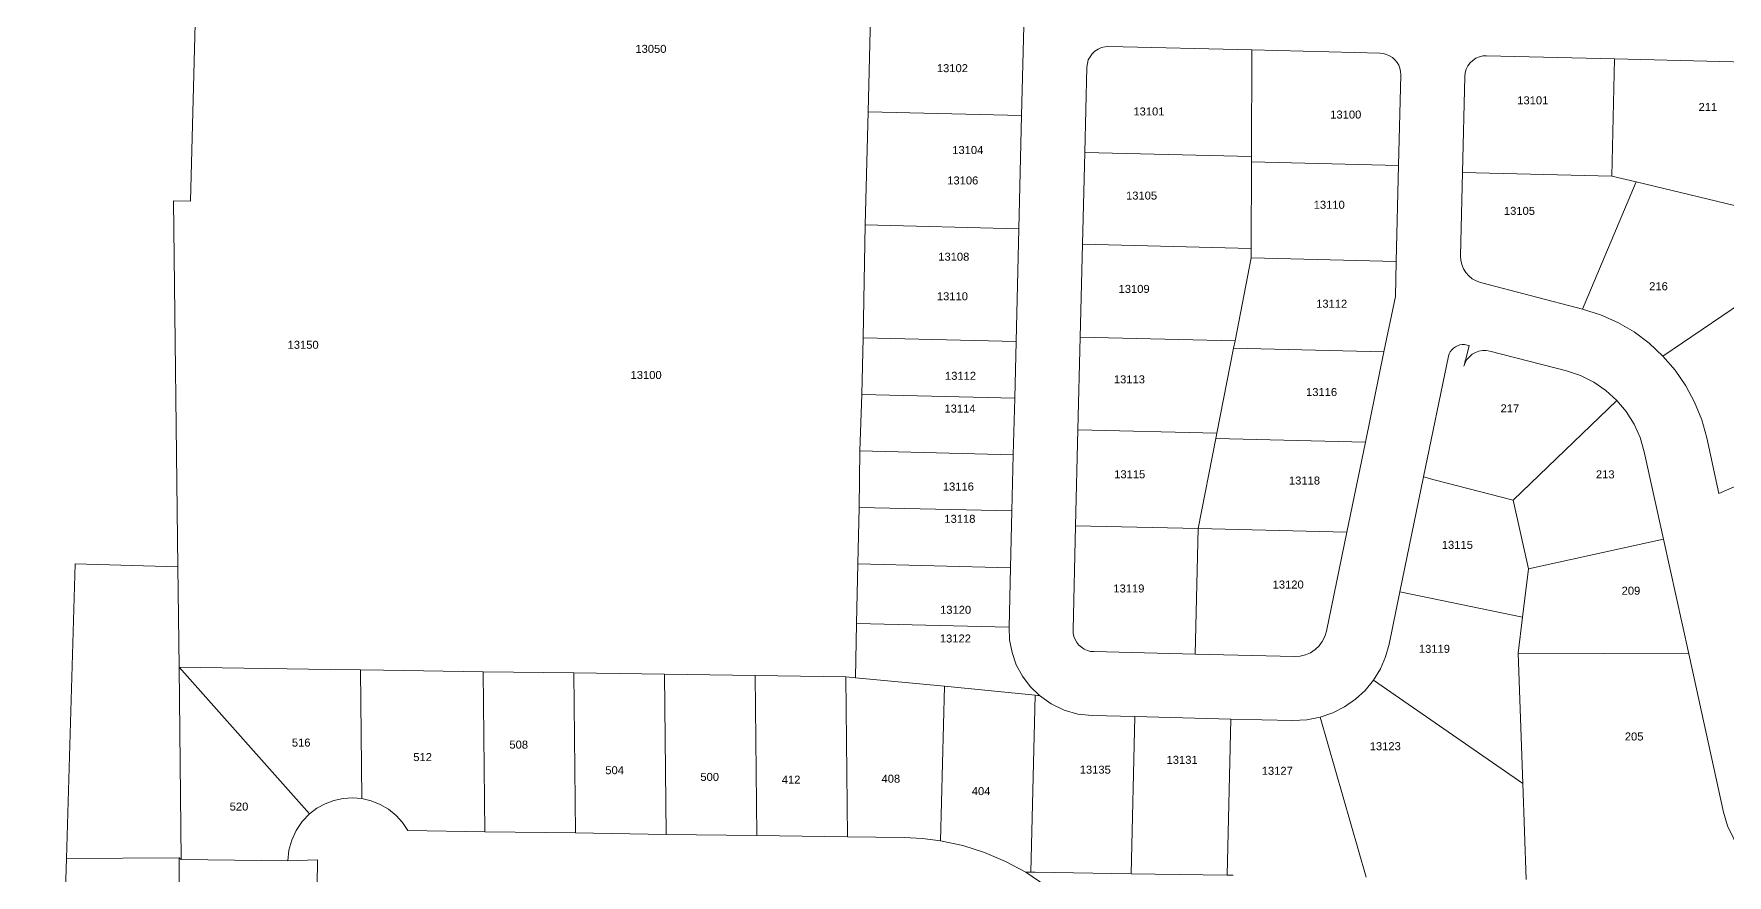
# Model space of a CAD drawing. Header units: feet. Extents: x 865220 to 2822444, y -2240498 to 975731.
# Drawn here: x 2809466 to 2811053, y 972124 to 972913 of the extents above; entities that cross this region are included whole.
import ezdxf
from ezdxf.enums import TextEntityAlignment as Align

# ---------------------------------------------------------------- set-up
doc = ezdxf.new("R2010")
doc.units = ezdxf.units.FT
doc.header["$LTSCALE"] = 0.015
doc.header["$MEASUREMENT"] = 0
doc.layers.add('Dakota County Addresses', color=7, linetype='Continuous')
doc.layers.add('Dakota County Parcels', color=7, linetype='Continuous')
doc.styles.add('Dimensions 100', font='arial.ttf')

# ---------------------------------------------------------------- blocks, each defined once
blk = doc.blocks.new('ACMAP_ANN_TEMPLATE_Dakota County Addresses')
at = {"layer": 'Dakota County Addresses', "style": 'Dimensions 100'}
blk.add_attdef('DakotaCountyAddress', text='', height=50, dxfattribs=at).set_placement((0, 0), align=Align.CENTER)

msp = doc.modelspace()

# ---------------------------------------------------------------- linework, layer by layer
at = {"layer": 'Dakota County Parcels', "lineweight": 5}
for p, q in [((2809612.5, 972755.9), (2809617.9, 972966)), ((2810247.4, 972839.7), (2810249.9, 972941.8)), ((2810391.4, 972836.2), (2810393.8, 972932.3)), ((2810473.1, 972901.1), (2810607.3, 972897.8)), ((2810606.9, 972797.8), (2810607.3, 972897.8)), ((2810607.3, 972897.8), (2810727.3, 972894.8)), ((2810827.2, 972892.4), (2810947.2, 972889.4)), ((2810944.5, 972779.5), (2810947.2, 972889.4)), ((2810947.2, 972889.4), (2811083.1, 972886.1)), ((2810450.6, 972801.6), (2810452.6, 972881.6)), ((2810744.7, 972789.4), (2810746.8, 972874.4)), ((2810804.6, 972782.9), (2810806.8, 972872.9)), ((2810244.8, 972733.8), (2810247.4, 972839.7)), ((2810247.4, 972839.7), (2810391.4, 972836.2)), ((2810388.8, 972730.2), (2810391.4, 972836.2)), ((2810448.5, 972715.6), (2810450.6, 972801.6)), ((2810450.6, 972801.6), (2810606.9, 972797.8)), ((2810606.6, 972711.7), (2810606.9, 972792.8)), ((2810606.9, 972792.8), (2810606.9, 972797.8)), ((2810606.9, 972792.8), (2810744.7, 972789.4)), ((2810742.5, 972699.4), (2810744.7, 972789.4)), ((2810802.6, 972704.9), (2810804.6, 972782.9)), ((2810804.6, 972782.9), (2810944.5, 972779.5)), ((2810917.2, 972654.9), (2810967.4, 972774)), ((2810944.5, 972779.5), (2810967.4, 972774)), ((2810967.4, 972774), (2811084.1, 972746.1)), ((2809596.4, 972756.4), (2809612.5, 972755.9)), ((2809600.5, 972413.2), (2809596.4, 972756.4)), ((2810242.8, 972627.8), (2810244.8, 972733.8)), ((2810244.8, 972733.8), (2810388.8, 972730.2)), ((2810386.2, 972624.3), (2810388.8, 972730.2)), ((2810446.4, 972628.6), (2810448.5, 972715.6)), ((2810448.5, 972715.6), (2810606.6, 972711.7)), ((2810606.6, 972702.8), (2810606.6, 972711.7)), ((2810591.4, 972625.1), (2810606.6, 972702.8)), ((2810606.6, 972702.8), (2810742.5, 972699.4)), ((2810741.7, 972666.6), (2810742.5, 972699.4)), ((2810821.5, 972679.8), (2810917.2, 972654.9)), ((2810731, 972614.7), (2810741.7, 972666.6)), ((2810992.4, 972610.8), (2811084.6, 972673.2)), ((2810241.6, 972574.8), (2810242.8, 972627.8)), ((2810242.8, 972627.8), (2810386.2, 972624.3)), ((2810384.9, 972571.3), (2810386.2, 972624.3)), ((2810444.2, 972541.7), (2810446.4, 972628.6)), ((2810446.4, 972628.6), (2810591.4, 972625.1)), ((2810574.5, 972538.5), (2810590, 972618.2)), ((2810590, 972618.2), (2810591.4, 972625.1)), ((2810590, 972618.2), (2810731, 972614.7)), ((2810807.7, 972607.8), (2810811, 972620.6)), ((2810808.9, 972621.1), (2810811, 972620.6)), ((2810830.3, 972615.5), (2810902.1, 972596.8)), ((2810713.6, 972530.1), (2810731, 972614.7)), ((2810768.1, 972497.4), (2810791.4, 972610.7)), ((2810805.9, 972601.2), (2810806.4, 972602.9)), ((2810806.4, 972602.9), (2810806.8, 972604.6)), ((2810806.8, 972604.6), (2810807.2, 972606.2)), ((2810807.2, 972606.2), (2810807.7, 972607.8)), ((2810239.6, 972521.8), (2810241.6, 972574.8)), ((2810241.6, 972574.8), (2810384.9, 972571.3)), ((2810383.6, 972518.3), (2810384.9, 972571.3)), ((2810852.2, 972475.5), (2810949.2, 972569.2)), ((2810442, 972451.7), (2810444.2, 972541.7)), ((2810444.2, 972541.7), (2810574.5, 972538.5)), ((2810573.5, 972533.6), (2810574.5, 972538.5)), ((2810239.2, 972468.9), (2810239.6, 972521.8)), ((2810239.6, 972521.8), (2810383.6, 972518.3)), ((2810557, 972449), (2810573.5, 972533.6)), ((2810573.5, 972533.6), (2810713.6, 972530.1)), ((2810696.2, 972445.5), (2810713.6, 972530.1)), ((2810974.9, 972521.1), (2810993, 972439)), ((2811033.5, 972534), (2811045, 972481.8)), ((2810382.3, 972465.7), (2810383.6, 972518.3)), ((2810745.9, 972389.7), (2810768.1, 972497.4)), ((2810768.1, 972497.4), (2810778.2, 972494.8)), ((2810778.2, 972494.8), (2810852.2, 972475.5)), ((2811045, 972481.8), (2811083, 972498.4)), ((2810866.4, 972411.2), (2810852.2, 972475.5)), ((2810238, 972415.9), (2810239.2, 972468.9)), ((2810239.2, 972468.9), (2810382.3, 972465.7)), ((2810381, 972412.3), (2810382.3, 972465.7)), ((2810439.6, 972354.1), (2810442, 972451.7)), ((2810442, 972451.7), (2810557, 972449)), ((2810554.1, 972331.3), (2810557, 972449)), ((2810557, 972449), (2810696.2, 972445.5)), ((2810677.1, 972352.8), (2810696.2, 972445.5)), ((2810866.4, 972411.2), (2810993, 972439)), ((2810993, 972439), (2811016.6, 972331.7)), ((2809496.1, 972139.6), (2809504.4, 972416.1)), ((2809504.4, 972416.1), (2809600.5, 972413.2)), ((2809601.7, 972318.9), (2809600.5, 972413.2)), ((2810236.7, 972360.1), (2810238, 972415.9)), ((2810238, 972415.9), (2810381, 972412.3)), ((2810379.7, 972356.7), (2810381, 972412.3)), ((2810861, 972366), (2810866.4, 972411.2)), ((2810735.8, 972340.7), (2810745.9, 972389.7)), ((2810745.9, 972389.7), (2810861, 972366)), ((2810856.9, 972332.2), (2810861, 972366)), ((2810235.6, 972309.1), (2810236.7, 972360.1)), ((2810236.7, 972360.1), (2810379.7, 972356.7)), ((2810459.1, 972333.6), (2810554.1, 972331.3)), ((2810554.1, 972331.3), (2810647.1, 972329)), ((2810856.9, 972332.2), (2811016.6, 972331.7)), ((2810861.1, 972209.9), (2810856.9, 972332.2)), ((2811016.6, 972331.7), (2811049.3, 972183)), ((2809601.7, 972318.9), (2809723.8, 972181.4)), ((2809603.7, 972138.8), (2809601.7, 972318.9)), ((2809773, 972195.8), (2809771.7, 972316.4)), ((2809886.6, 972314.8), (2809971.6, 972313.6)), ((2809888.3, 972164.8), (2809886.6, 972314.8)), ((2809971.6, 972313.6), (2810056.6, 972312.4)), ((2809973.3, 972163.6), (2809971.6, 972313.6)), ((2810056.6, 972312.4), (2810141.6, 972311.1)), ((2810058.3, 972162.3), (2810056.6, 972312.4)), ((2810141.6, 972311.1), (2810226.6, 972309.9)), ((2810143.2, 972161.1), (2810141.6, 972311.1)), ((2810226.6, 972309.9), (2810235.6, 972309.1)), ((2810228.2, 972159.9), (2810226.6, 972309.9)), ((2810235.6, 972309.1), (2810319.2, 972301.3)), ((2810315.3, 972156.1), (2810319.2, 972301.3)), ((2810319.2, 972301.3), (2810404.1, 972292.8)), ((2810721.1, 972306.9), (2810861.1, 972209.9)), ((2810404.1, 972292.8), (2810400, 972126.8)), ((2810457.6, 972273.6), (2810497.6, 972272.7)), ((2810494, 972125.4), (2810497.6, 972272.7)), ((2810497.6, 972272.7), (2810587.6, 972270.4)), ((2810584, 972124.1), (2810587.6, 972270.4)), ((2810587.6, 972270.4), (2810645.6, 972269)), ((2810671.3, 972272.1), (2810714.2, 972122.2)), ((2810864.2, 972120), (2810861.1, 972209.9)), ((2809816, 972165.8), (2809888.3, 972164.8)), ((2809888.3, 972164.8), (2809973.3, 972163.6)), ((2809973.3, 972163.6), (2810058.3, 972162.3)), ((2810058.3, 972162.3), (2810143.2, 972161.1)), ((2810143.2, 972161.1), (2810228.2, 972159.9)), ((2810228.2, 972159.9), (2810281.4, 972159.2)), ((2809465.5, 971116.8), (2809496.1, 972139.6)), ((2809496.1, 972139.6), (2809601.6, 972140.3)), ((2809601.6, 972140.3), (2809603.7, 972138.8)), ((2809602.8, 972023.9), (2809601.6, 972140.3)), ((2809603.7, 972138.8), (2809703.7, 972137.4)), ((2809703.7, 972137.4), (2809731.5, 972138.4)), ((2809730.7, 972078.4), (2809731.5, 972138.4)), ((2810400, 972126.8), (2810395.3, 972126.8)), ((2810494, 972125.4), (2810584, 972124.1)), ((2810584, 972124.1), (2810589.8, 972124))]:
    msp.add_line(p, q, dxfattribs=at)
for points in [[(2810473.1, 972901.1), (2810469.6, 972900.9), (2810466.2, 972900), (2810463, 972898.7), (2810460.1, 972896.7), (2810457.6, 972894.3), (2810455.5, 972891.5), (2810453.9, 972888.4), (2810453, 972885), (2810452.6, 972881.6)], [(2810746.8, 972874.4), (2810746.6, 972877.5), (2810746, 972880.6), (2810744.8, 972883.5), (2810743.3, 972886.2), (2810741.3, 972888.6), (2810738.9, 972890.7), (2810736.3, 972892.4), (2810733.4, 972893.7), (2810730.4, 972894.5), (2810727.3, 972894.8)], [(2810827.2, 972892.4), (2810823.8, 972892.2), (2810820.4, 972891.4), (2810817.2, 972890), (2810814.3, 972888), (2810811.8, 972885.6), (2810809.7, 972882.8), (2810808.1, 972879.7), (2810807.2, 972876.4), (2810806.8, 972872.9)], [(2810802.6, 972704.9), (2810802.9, 972700.6), (2810803.9, 972696.5), (2810805.5, 972692.6), (2810807.7, 972689.1), (2810810.5, 972685.9), (2810813.8, 972683.3), (2810817.5, 972681.2), (2810821.5, 972679.8)], [(2810992.4, 972610.8), (2810979.5, 972622.9), (2810965.4, 972633.4), (2810950.1, 972642.3), (2810934, 972649.5), (2810917.2, 972654.9)], [(2810808.9, 972621.1), (2810806.6, 972621.5), (2810804.4, 972621.5), (2810802.2, 972621.2), (2810800, 972620.5), (2810798, 972619.5), (2810796.1, 972618.2), (2810794.5, 972616.6), (2810793.2, 972614.8), (2810792.2, 972612.8), (2810791.4, 972610.7)], [(2810830.3, 972615.5), (2810826.9, 972616.1), (2810823.4, 972616.1), (2810820, 972615.4), (2810816.7, 972614.2), (2810813.7, 972612.5), (2810811.1, 972610.2), (2810808.8, 972607.5), (2810807.1, 972604.5), (2810805.9, 972601.2)], [(2811033.5, 972534), (2811028.8, 972551), (2811022.2, 972567.4), (2811013.9, 972582.9), (2811003.9, 972597.5), (2810992.4, 972610.8)], [(2810949.2, 972569.2), (2810939, 972578.5), (2810927.6, 972586.3), (2810915.2, 972592.4), (2810902.1, 972596.8)], [(2810974.9, 972521.1), (2810971.1, 972534.4), (2810965.4, 972547), (2810958.1, 972558.7), (2810949.2, 972569.2)], [(2810379.7, 972356.7), (2810380.1, 972344.6), (2810382.4, 972332.7), (2810386.4, 972321.3), (2810392.2, 972310.6), (2810399.4, 972300.9), (2810408.1, 972292.4)], [(2810439.6, 972354.1), (2810439.8, 972351), (2810440.4, 972347.9), (2810441.6, 972345), (2810443.2, 972342.3), (2810445.1, 972339.8), (2810447.5, 972337.7), (2810450.1, 972336), (2810453, 972334.7), (2810456, 972333.9), (2810459.1, 972333.6)], [(2810647.1, 972329), (2810652.3, 972329.3), (2810657.3, 972330.5), (2810662.1, 972332.6), (2810666.4, 972335.5), (2810670.2, 972339), (2810673.2, 972343.2), (2810675.6, 972347.8), (2810677.1, 972352.8)], [(2810721.1, 972306.9), (2810727.6, 972317.4), (2810732.5, 972328.8), (2810735.8, 972340.7)], [(2809601.7, 972318.9), (2809743.2, 972316.8), (2809771.7, 972316.4)], [(2809771.7, 972316.4), (2809793.2, 972316.1), (2809886.6, 972314.8)], [(2810671.3, 972272.1), (2810683, 972276.2), (2810694, 972281.8), (2810704.2, 972288.9), (2810713.3, 972297.3), (2810721.1, 972306.9)], [(2810404.1, 972292.8), (2810406.6, 972292.6), (2810408.1, 972292.4)], [(2810408.1, 972292.4), (2810419.1, 972284.6), (2810431.3, 972278.8), (2810444.2, 972275.1), (2810457.6, 972273.6)], [(2810645.6, 972269), (2810658.6, 972269.6), (2810671.3, 972272.1)], [(2809773, 972195.8), (2809764.2, 972196.5), (2809755.4, 972196), (2809746.8, 972194.1), (2809738.5, 972191), (2809730.8, 972186.8), (2809723.8, 972181.4)], [(2809816, 972165.8), (2809811, 972173.3), (2809805, 972180), (2809798, 972185.8), (2809790.2, 972190.4), (2809781.8, 972193.7), (2809773, 972195.8)], [(2809723.8, 972181.4), (2809717, 972174.2), (2809711.4, 972166), (2809707.2, 972156.9), (2809704.6, 972147.3), (2809703.7, 972137.4)], [(2811049.3, 972183), (2811053.1, 972170.2), (2811059, 972158.2), (2811066.6, 972147.3), (2811075.8, 972137.6), (2811086.5, 972129.6), (2811098.2, 972123.2), (2811110.8, 972118.9), (2811124, 972116.5), (2811131.3, 972116.1)], [(2810315.3, 972156.1), (2810298.4, 972158.3), (2810281.4, 972159.2)], [(2810395.3, 972126.8), (2810376.4, 972136.9), (2810356.7, 972145.2), (2810336.2, 972151.7), (2810315.3, 972156.1)], [(2810461.6, 972065.4), (2810447.4, 972083.1), (2810431.5, 972099.4), (2810414.1, 972114), (2810395.3, 972126.8)], [(2810494, 972125.4), (2810404, 972126.7), (2810400, 972126.8)]]:
    msp.add_lwpolyline(points, dxfattribs=at)

# ---------------------------------------------------------------- block references
at = {"layer": 'Dakota County Addresses', "lineweight": 5, "xscale": 0.15, "yscale": 0.15, "zscale": 0.15}
for p, values in [((2810043.9, 972895.1), {'DakotaCountyAddress': '13050'}), ((2810043.9, 972895.1), {'DakotaCountyAddress': '13050'}), ((2810043.9, 972895.1), {'DakotaCountyAddress': '13050'}), ((2810043.9, 972895.1), {'DakotaCountyAddress': '13050'}), ((2810043.9, 972895.1), {'DakotaCountyAddress': '13050'}), ((2810043.9, 972895.1), {'DakotaCountyAddress': '13050'}), ((2810043.9, 972895.1), {'DakotaCountyAddress': '13050'}), ((2810043.9, 972895.1), {'DakotaCountyAddress': '13050'}), ((2810043.9, 972895.1), {'DakotaCountyAddress': '13050'}), ((2810043.9, 972895.1), {'DakotaCountyAddress': '13050'}), ((2810043.9, 972895.1), {'DakotaCountyAddress': '13050'}), ((2810043.9, 972895.1), {'DakotaCountyAddress': '13050'}), ((2810043.9, 972895.1), {'DakotaCountyAddress': '13050'}), ((2810043.9, 972895.1), {'DakotaCountyAddress': '13050'}), ((2810043.9, 972895.1), {'DakotaCountyAddress': '13050'}), ((2810043.9, 972895.1), {'DakotaCountyAddress': '13050'}), ((2810043.9, 972895.1), {'DakotaCountyAddress': '13050'}), ((2810043.9, 972895.1), {'DakotaCountyAddress': '13050'}), ((2810043.9, 972895.1), {'DakotaCountyAddress': '13050'}), ((2810043.9, 972895.1), {'DakotaCountyAddress': '13050'}), ((2810043.9, 972895.1), {'DakotaCountyAddress': '13050'}), ((2810043.9, 972895.1), {'DakotaCountyAddress': '13050'}), ((2810043.9, 972895.1), {'DakotaCountyAddress': '13050'}), ((2810043.9, 972895.1), {'DakotaCountyAddress': '13050'}), ((2810043.9, 972895.1), {'DakotaCountyAddress': '13050'}), ((2810043.9, 972895.1), {'DakotaCountyAddress': '13050'}), ((2810043.9, 972895.1), {'DakotaCountyAddress': '13050'}), ((2810043.9, 972895.1), {'DakotaCountyAddress': '13050'}), ((2810043.9, 972895.1), {'DakotaCountyAddress': '13050'}), ((2810043.9, 972895.1), {'DakotaCountyAddress': '13050'}), ((2810043.9, 972895.1), {'DakotaCountyAddress': '13050'}), ((2810043.9, 972895.1), {'DakotaCountyAddress': '13050'}), ((2810043.9, 972895.1), {'DakotaCountyAddress': '13050'}), ((2810043.9, 972895.1), {'DakotaCountyAddress': '13050'}), ((2810043.9, 972895.1), {'DakotaCountyAddress': '13050'}), ((2810043.9, 972895.1), {'DakotaCountyAddress': '13050'}), ((2810043.9, 972895.1), {'DakotaCountyAddress': '13050'}), ((2810043.9, 972895.1), {'DakotaCountyAddress': '13050'}), ((2810043.9, 972895.1), {'DakotaCountyAddress': '13050'}), ((2810043.9, 972895.1), {'DakotaCountyAddress': '13050'}), ((2810043.9, 972895.1), {'DakotaCountyAddress': '13050'}), ((2810043.9, 972895.1), {'DakotaCountyAddress': '13050'}), ((2810043.9, 972895.1), {'DakotaCountyAddress': '13050'}), ((2810043.9, 972895.1), {'DakotaCountyAddress': '13050'}), ((2810043.9, 972895.1), {'DakotaCountyAddress': '13050'}), ((2810043.9, 972895.1), {'DakotaCountyAddress': '13050'}), ((2810043.9, 972895.1), {'DakotaCountyAddress': '13050'}), ((2810043.9, 972895.1), {'DakotaCountyAddress': '13050'}), ((2810043.9, 972895.1), {'DakotaCountyAddress': '13050'}), ((2810043.9, 972895.1), {'DakotaCountyAddress': '13050'}), ((2810043.9, 972895.1), {'DakotaCountyAddress': '13050'}), ((2810043.9, 972895.1), {'DakotaCountyAddress': '13050'}), ((2810043.9, 972895.1), {'DakotaCountyAddress': '13050'}), ((2810043.9, 972895.1), {'DakotaCountyAddress': '13050'}), ((2810043.9, 972895.1), {'DakotaCountyAddress': '13050'}), ((2810043.9, 972895.1), {'DakotaCountyAddress': '13050'}), ((2810043.9, 972895.1), {'DakotaCountyAddress': '13050'}), ((2810043.9, 972895.1), {'DakotaCountyAddress': '13050'}), ((2810043.9, 972895.1), {'DakotaCountyAddress': '13050'}), ((2810043.9, 972895.1), {'DakotaCountyAddress': '13050'}), ((2810043.9, 972895.1), {'DakotaCountyAddress': '13050'}), ((2810043.9, 972895.1), {'DakotaCountyAddress': '13050'}), ((2810043.9, 972895.1), {'DakotaCountyAddress': '13050'}), ((2810043.9, 972895.1), {'DakotaCountyAddress': '13050'}), ((2810043.9, 972895.1), {'DakotaCountyAddress': '13050'}), ((2810043.9, 972895.1), {'DakotaCountyAddress': '13050'}), ((2810043.9, 972895.1), {'DakotaCountyAddress': '13050'}), ((2810043.9, 972895.1), {'DakotaCountyAddress': '13050'}), ((2810043.9, 972895.1), {'DakotaCountyAddress': '13050'}), ((2810043.9, 972895.1), {'DakotaCountyAddress': '13050'}), ((2810326.5, 972877), {'DakotaCountyAddress': '13102'}), ((2810870.5, 972846.8), {'DakotaCountyAddress': '13101'}), ((2810510.7, 972836.4), {'DakotaCountyAddress': '13101'}), ((2810695.2, 972833.5), {'DakotaCountyAddress': '13100'}), ((2811034.6, 972840.6), {'DakotaCountyAddress': '211'}), ((2810340.9, 972800.2), {'DakotaCountyAddress': '13104'}), ((2810336.2, 972771.7), {'DakotaCountyAddress': '13106'}), ((2810503.8, 972757.5), {'DakotaCountyAddress': '13105'}), ((2810679.7, 972748.9), {'DakotaCountyAddress': '13110'}), ((2810858, 972743.2), {'DakotaCountyAddress': '13105'}), ((2810327.8, 972700.2), {'DakotaCountyAddress': '13108'}), ((2810988.3, 972672.5), {'DakotaCountyAddress': '216'}), ((2810326.5, 972663.1), {'DakotaCountyAddress': '13110'}), ((2810496.8, 972670), {'DakotaCountyAddress': '13109'}), ((2810682, 972656.1), {'DakotaCountyAddress': '13112'}), ((2809717.9, 972617.6), {'DakotaCountyAddress': '13150'}), ((2809717.9, 972617.6), {'DakotaCountyAddress': '13150'}), ((2809717.9, 972617.6), {'DakotaCountyAddress': '13150'}), ((2809717.9, 972617.6), {'DakotaCountyAddress': '13150'}), ((2809717.9, 972617.6), {'DakotaCountyAddress': '13150'}), ((2809717.9, 972617.6), {'DakotaCountyAddress': '13150'}), ((2809717.9, 972617.6), {'DakotaCountyAddress': '13150'}), ((2809717.9, 972617.6), {'DakotaCountyAddress': '13150'}), ((2809717.9, 972617.6), {'DakotaCountyAddress': '13150'}), ((2809717.9, 972617.6), {'DakotaCountyAddress': '13150'}), ((2809717.9, 972617.6), {'DakotaCountyAddress': '13150'}), ((2809717.9, 972617.6), {'DakotaCountyAddress': '13150'}), ((2809717.9, 972617.6), {'DakotaCountyAddress': '13150'}), ((2809717.9, 972617.6), {'DakotaCountyAddress': '13150'}), ((2809717.9, 972617.6), {'DakotaCountyAddress': '13150'}), ((2809717.9, 972617.6), {'DakotaCountyAddress': '13150'}), ((2809717.9, 972617.6), {'DakotaCountyAddress': '13150'}), ((2809717.9, 972617.6), {'DakotaCountyAddress': '13150'}), ((2809717.9, 972617.6), {'DakotaCountyAddress': '13150'}), ((2809717.9, 972617.6), {'DakotaCountyAddress': '13150'}), ((2809717.9, 972617.6), {'DakotaCountyAddress': '13150'}), ((2809717.9, 972617.6), {'DakotaCountyAddress': '13150'}), ((2809717.9, 972617.6), {'DakotaCountyAddress': '13150'}), ((2809717.9, 972617.6), {'DakotaCountyAddress': '13150'}), ((2809717.9, 972617.6), {'DakotaCountyAddress': '13150'}), ((2809717.9, 972617.6), {'DakotaCountyAddress': '13150'}), ((2809717.9, 972617.6), {'DakotaCountyAddress': '13150'}), ((2809717.9, 972617.6), {'DakotaCountyAddress': '13150'}), ((2809717.9, 972617.6), {'DakotaCountyAddress': '13150'}), ((2809717.9, 972617.6), {'DakotaCountyAddress': '13150'}), ((2809717.9, 972617.6), {'DakotaCountyAddress': '13150'}), ((2809717.9, 972617.6), {'DakotaCountyAddress': '13150'}), ((2809717.9, 972617.6), {'DakotaCountyAddress': '13150'}), ((2809717.9, 972617.6), {'DakotaCountyAddress': '13150'}), ((2809717.9, 972617.6), {'DakotaCountyAddress': '13150'}), ((2809717.9, 972617.6), {'DakotaCountyAddress': '13150'}), ((2809717.9, 972617.6), {'DakotaCountyAddress': '13150'}), ((2809717.9, 972617.6), {'DakotaCountyAddress': '13150'}), ((2809717.9, 972617.6), {'DakotaCountyAddress': '13150'}), ((2809717.9, 972617.6), {'DakotaCountyAddress': '13150'}), ((2809717.9, 972617.6), {'DakotaCountyAddress': '13150'}), ((2809717.9, 972617.6), {'DakotaCountyAddress': '13150'}), ((2809717.9, 972617.6), {'DakotaCountyAddress': '13150'}), ((2809717.9, 972617.6), {'DakotaCountyAddress': '13150'}), ((2809717.9, 972617.6), {'DakotaCountyAddress': '13150'}), ((2809717.9, 972617.6), {'DakotaCountyAddress': '13150'}), ((2809717.9, 972617.6), {'DakotaCountyAddress': '13150'}), ((2809717.9, 972617.6), {'DakotaCountyAddress': '13150'}), ((2809717.9, 972617.6), {'DakotaCountyAddress': '13150'}), ((2809717.9, 972617.6), {'DakotaCountyAddress': '13150'}), ((2809717.9, 972617.6), {'DakotaCountyAddress': '13150'}), ((2809717.9, 972617.6), {'DakotaCountyAddress': '13150'}), ((2809717.9, 972617.6), {'DakotaCountyAddress': '13150'}), ((2809717.9, 972617.6), {'DakotaCountyAddress': '13150'}), ((2809717.9, 972617.6), {'DakotaCountyAddress': '13150'}), ((2809717.9, 972617.6), {'DakotaCountyAddress': '13150'}), ((2809717.9, 972617.6), {'DakotaCountyAddress': '13150'}), ((2809717.9, 972617.6), {'DakotaCountyAddress': '13150'}), ((2809717.9, 972617.6), {'DakotaCountyAddress': '13150'}), ((2809717.9, 972617.6), {'DakotaCountyAddress': '13150'}), ((2809717.9, 972617.6), {'DakotaCountyAddress': '13150'}), ((2809717.9, 972617.6), {'DakotaCountyAddress': '13150'}), ((2809717.9, 972617.6), {'DakotaCountyAddress': '13150'}), ((2809717.9, 972617.6), {'DakotaCountyAddress': '13150'}), ((2809717.9, 972617.6), {'DakotaCountyAddress': '13150'}), ((2809717.9, 972617.6), {'DakotaCountyAddress': '13150'}), ((2809717.9, 972617.6), {'DakotaCountyAddress': '13150'}), ((2809717.9, 972617.6), {'DakotaCountyAddress': '13150'}), ((2809717.9, 972617.6), {'DakotaCountyAddress': '13150'}), ((2809717.9, 972617.6), {'DakotaCountyAddress': '13150'}), ((2809717.9, 972617.6), {'DakotaCountyAddress': '13150'}), ((2809717.9, 972617.6), {'DakotaCountyAddress': '13150'}), ((2809717.9, 972617.6), {'DakotaCountyAddress': '13150'}), ((2809717.9, 972617.6), {'DakotaCountyAddress': '13150'}), ((2809717.9, 972617.6), {'DakotaCountyAddress': '13150'}), ((2809717.9, 972617.6), {'DakotaCountyAddress': '13150'}), ((2809717.9, 972617.6), {'DakotaCountyAddress': '13150'}), ((2809717.9, 972617.6), {'DakotaCountyAddress': '13150'}), ((2809717.9, 972617.6), {'DakotaCountyAddress': '13150'}), ((2809717.9, 972617.6), {'DakotaCountyAddress': '13150'}), ((2809717.9, 972617.6), {'DakotaCountyAddress': '13150'}), ((2809717.9, 972617.6), {'DakotaCountyAddress': '13150'}), ((2809717.9, 972617.6), {'DakotaCountyAddress': '13150'}), ((2809717.9, 972617.6), {'DakotaCountyAddress': '13150'}), ((2810039.4, 972589.3), {'DakotaCountyAddress': '13100'}), ((2810039.4, 972589.3), {'DakotaCountyAddress': '13100'}), ((2810039.4, 972589.3), {'DakotaCountyAddress': '13100'}), ((2810039.4, 972589.3), {'DakotaCountyAddress': '13100'}), ((2810039.4, 972589.3), {'DakotaCountyAddress': '13100'}), ((2810039.4, 972589.3), {'DakotaCountyAddress': '13100'}), ((2810039.4, 972589.3), {'DakotaCountyAddress': '13100'}), ((2810039.4, 972589.3), {'DakotaCountyAddress': '13100'}), ((2810039.4, 972589.3), {'DakotaCountyAddress': '13100'}), ((2810039.4, 972589.3), {'DakotaCountyAddress': '13100'}), ((2810039.4, 972589.3), {'DakotaCountyAddress': '13100'}), ((2810039.4, 972589.3), {'DakotaCountyAddress': '13100'}), ((2810039.4, 972589.3), {'DakotaCountyAddress': '13100'}), ((2810039.4, 972589.3), {'DakotaCountyAddress': '13100'}), ((2810039.4, 972589.3), {'DakotaCountyAddress': '13100'}), ((2810039.4, 972589.3), {'DakotaCountyAddress': '13100'}), ((2810039.4, 972589.3), {'DakotaCountyAddress': '13100'}), ((2810039.4, 972589.3), {'DakotaCountyAddress': '13100'}), ((2810039.4, 972589.3), {'DakotaCountyAddress': '13100'}), ((2810039.4, 972589.3), {'DakotaCountyAddress': '13100'}), ((2810039.4, 972589.3), {'DakotaCountyAddress': '13100'}), ((2810039.4, 972589.3), {'DakotaCountyAddress': '13100'}), ((2810039.4, 972589.3), {'DakotaCountyAddress': '13100'}), ((2810039.4, 972589.3), {'DakotaCountyAddress': '13100'}), ((2810039.4, 972589.3), {'DakotaCountyAddress': '13100'}), ((2810039.4, 972589.3), {'DakotaCountyAddress': '13100'}), ((2810039.4, 972589.3), {'DakotaCountyAddress': '13100'}), ((2810039.4, 972589.3), {'DakotaCountyAddress': '13100'}), ((2810039.4, 972589.3), {'DakotaCountyAddress': '13100'}), ((2810039.4, 972589.3), {'DakotaCountyAddress': '13100'}), ((2810039.4, 972589.3), {'DakotaCountyAddress': '13100'}), ((2810039.4, 972589.3), {'DakotaCountyAddress': '13100'}), ((2810039.4, 972589.3), {'DakotaCountyAddress': '13100'}), ((2810039.4, 972589.3), {'DakotaCountyAddress': '13100'}), ((2810039.4, 972589.3), {'DakotaCountyAddress': '13100'}), ((2810039.4, 972589.3), {'DakotaCountyAddress': '13100'}), ((2810039.4, 972589.3), {'DakotaCountyAddress': '13100'}), ((2810039.4, 972589.3), {'DakotaCountyAddress': '13100'}), ((2810039.4, 972589.3), {'DakotaCountyAddress': '13100'}), ((2810039.4, 972589.3), {'DakotaCountyAddress': '13100'}), ((2810039.4, 972589.3), {'DakotaCountyAddress': '13100'}), ((2810039.4, 972589.3), {'DakotaCountyAddress': '13100'}), ((2810039.4, 972589.3), {'DakotaCountyAddress': '13100'}), ((2810039.4, 972589.3), {'DakotaCountyAddress': '13100'}), ((2810039.4, 972589.3), {'DakotaCountyAddress': '13100'}), ((2810039.4, 972589.3), {'DakotaCountyAddress': '13100'}), ((2810039.4, 972589.3), {'DakotaCountyAddress': '13100'}), ((2810039.4, 972589.3), {'DakotaCountyAddress': '13100'}), ((2810039.4, 972589.3), {'DakotaCountyAddress': '13100'}), ((2810039.4, 972589.3), {'DakotaCountyAddress': '13100'}), ((2810039.4, 972589.3), {'DakotaCountyAddress': '13100'}), ((2810039.4, 972589.3), {'DakotaCountyAddress': '13100'}), ((2810039.4, 972589.3), {'DakotaCountyAddress': '13100'}), ((2810039.4, 972589.3), {'DakotaCountyAddress': '13100'}), ((2810039.4, 972589.3), {'DakotaCountyAddress': '13100'}), ((2810039.4, 972589.3), {'DakotaCountyAddress': '13100'}), ((2810039.4, 972589.3), {'DakotaCountyAddress': '13100'}), ((2810039.4, 972589.3), {'DakotaCountyAddress': '13100'}), ((2810039.4, 972589.3), {'DakotaCountyAddress': '13100'}), ((2810039.4, 972589.3), {'DakotaCountyAddress': '13100'}), ((2810039.4, 972589.3), {'DakotaCountyAddress': '13100'}), ((2810039.4, 972589.3), {'DakotaCountyAddress': '13100'}), ((2810039.4, 972589.3), {'DakotaCountyAddress': '13100'}), ((2810039.4, 972589.3), {'DakotaCountyAddress': '13100'}), ((2810039.4, 972589.3), {'DakotaCountyAddress': '13100'}), ((2810039.4, 972589.3), {'DakotaCountyAddress': '13100'}), ((2810039.4, 972589.3), {'DakotaCountyAddress': '13100'}), ((2810039.4, 972589.3), {'DakotaCountyAddress': '13100'}), ((2810039.4, 972589.3), {'DakotaCountyAddress': '13100'}), ((2810039.4, 972589.3), {'DakotaCountyAddress': '13100'}), ((2810334.1, 972588.5), {'DakotaCountyAddress': '13112'}), ((2810492.4, 972585.2), {'DakotaCountyAddress': '13113'}), ((2810672.5, 972573.3), {'DakotaCountyAddress': '13116'}), ((2810333.6, 972557.8), {'DakotaCountyAddress': '13114'}), ((2810849, 972558), {'DakotaCountyAddress': '217'}), ((2810332.1, 972484.7), {'DakotaCountyAddress': '13116'}), ((2810492.7, 972496.2), {'DakotaCountyAddress': '13115'}), ((2810656.5, 972490.3), {'DakotaCountyAddress': '13118'}), ((2810938.4, 972496.1), {'DakotaCountyAddress': '213'}), ((2810333.5, 972454.4), {'DakotaCountyAddress': '13118'}), ((2810799.8, 972430), {'DakotaCountyAddress': '13115'}), ((2810491.9, 972389.1), {'DakotaCountyAddress': '13119'}), ((2810641.2, 972392.8), {'DakotaCountyAddress': '13120'}), ((2810962.5, 972387), {'DakotaCountyAddress': '209'}), ((2810329.5, 972369.1), {'DakotaCountyAddress': '13120'}), ((2810329.3, 972342.2), {'DakotaCountyAddress': '13122'}), ((2810778.3, 972332.5), {'DakotaCountyAddress': '13119'}), ((2809716.1, 972244.6), {'DakotaCountyAddress': '516'}), ((2809920, 972242.7), {'DakotaCountyAddress': '508'}), ((2810965.5, 972250.3), {'DakotaCountyAddress': '205'}), ((2809829.9, 972231), {'DakotaCountyAddress': '512'}), ((2810541.8, 972228.4), {'DakotaCountyAddress': '13131'}), ((2810732.2, 972241.2), {'DakotaCountyAddress': '13123'}), ((2810009.9, 972218.7), {'DakotaCountyAddress': '504'}), ((2810099, 972212.4), {'DakotaCountyAddress': '500'}), ((2810460.4, 972219.2), {'DakotaCountyAddress': '13135'}), ((2810631, 972218.1), {'DakotaCountyAddress': '13127'}), ((2810175.3, 972209.8), {'DakotaCountyAddress': '412'}), ((2810268.8, 972210.7), {'DakotaCountyAddress': '408'}), ((2810353.4, 972199.1), {'DakotaCountyAddress': '404'}), ((2809657.8, 972184.6), {'DakotaCountyAddress': '520'})]:
    msp.add_blockref('ACMAP_ANN_TEMPLATE_Dakota County Addresses', p, dxfattribs=at).add_auto_attribs(values)

doc.saveas('drawing.dxf')
